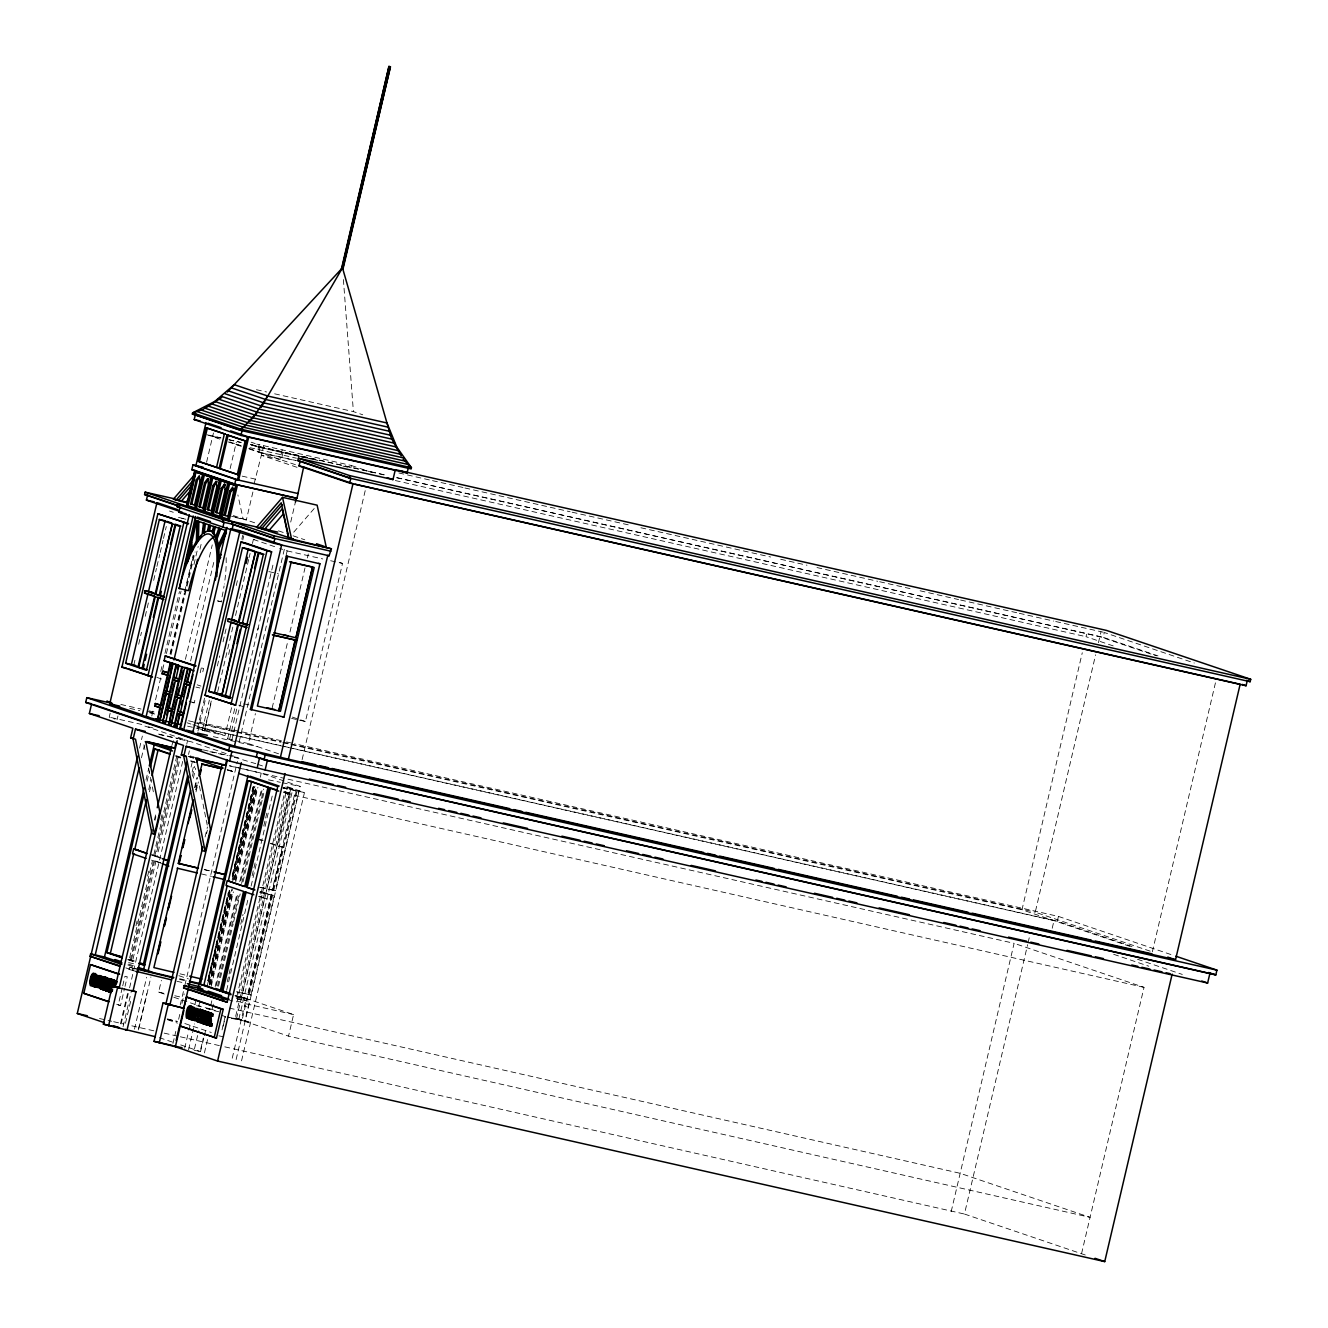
<?xml version="1.0" encoding="UTF-8"?>
<svg xmlns="http://www.w3.org/2000/svg" width="1328" height="1328" viewBox="0 0 1328 1328"><rect width="100%" height="100%" fill="white"/><g stroke="black" fill="none" stroke-linecap="round" stroke-linejoin="round"><path stroke-width="0.75" stroke-dasharray="5 3.75" d="M110.141 713.285L109.245 717.12L115.088 719.095M117.03 719.759L117.943 715.925M133.995 664.232L134.925 660.232M138.676 644.263L141.482 632.277M145.233 616.308L148.504 602.331M153.666 580.386L156.472 568.401M156.936 566.409L159.742 554.423M160.223 552.431L163.029 540.446M163.493 538.454L166.299 526.486M139.54 748.129L142.362 736.077M206.57 462.293L213.459 432.961M160.738 671.404L162.614 663.402M164.954 653.426L179.463 591.541M141.465 757.807L144.304 745.738M151.79 715.941L153.683 707.89M155.559 699.839L162.165 671.669M162.647 669.661L164.058 663.618M166.415 653.559L181.056 591.176M170.05 653.924L184.21 593.55M184.675 591.541L193.174 555.32M170.432 653.924L185.937 587.872M186.401 585.88L193.44 555.851M171.03 654.604L186.617 588.188M187.082 586.179L195.1 551.967M193.954 564.483L198.171 546.505M199.947 549.261L201.839 541.21M145.98 780.001L148.819 767.933M147.076 781.296L149.45 771.203M148.786 789.579L151.11 779.636M149.466 791.837L150.861 785.861M185.405 659.352L212.248 544.878M230.142 468.585L236.367 442.091M190.618 660.995L214.09 560.931M154.43 819.808L155.841 813.765M171.86 745.456L174.4 737.638M154.994 820.372L155.874 816.637M135.954 925.765L137.365 919.806M147.624 876.048L149.018 870.089M160.871 819.559L162.265 813.599M122.259 987.766L118.225 1005.014L120.533 1005.545L124.566 988.298M122.707 985.857L124.965 976.279L127.272 976.794L125.015 986.372M129.646 957.837L152.504 860.411L161.452 863.316M176.807 756.014L153.633 855.614L161.418 858.253M130.343 960.094L153.65 860.677M154.778 855.879L178.101 756.462M137.498 971.83L129.032 969.49L129.596 967.099L136.618 968.942M154.662 860.743L131.339 960.161L132.651 960.609L155.957 861.191L151.342 860.146M160.987 857.722L157.086 856.394L180.409 756.977M191.996 702.396L194.303 702.91L194.851 700.52L192.543 699.989M132.236 970.569L132.8 968.178L129.596 967.099M120.466 1023.772L127.554 993.51M303.398 457.181L256.271 446.523L256.835 444.133L251.141 442.207M121.114 1023.988L128.683 991.717M129.596 987.783L182.799 760.961M186.75 744.145L187.58 740.559L144.719 726.018L152.803 727.844M259.143 444.648L257.449 451.835L296.343 460.633M123.039 1026.826L131.09 992.531M250.793 444.415L259.873 447.486L258.761 452.284L295.961 460.683M125.479 1023.29L131.157 999.088M188.543 754.453L189.373 750.851M254.113 483.807L263.757 445.693M204.529 698.196L197.457 728.375L204.595 730.798L211.667 700.653M241.829 539.218L242.758 535.201M252.901 492.007L246.344 519.962L232.682 516.874M197.972 731.064L205.525 698.877M242.808 539.898L243.754 535.881M191.083 767.069L193.44 757.01L189.555 755.682M192.145 772.083L194.021 764.131M231.553 707.691L224.996 735.629L202.288 730.284L209.359 700.122M217.377 665.959L219.734 655.899M223.038 641.839L224.449 635.797M224.93 633.788L226.341 627.762M236.235 585.548L238.127 577.514M192.377 776.316L194.701 766.389M134.477 1029.15L146.644 977.259M193.34 778.175L195.697 768.115M204.246 730.948L211.268 701.001M194.569 787.637L196.942 777.561M138.295 1029.914L146.81 993.593M195.1 787.67L197.457 777.644M217.709 691.556L233.197 625.505M235.554 615.495L248.685 559.47M249.166 557.461L250.096 553.461M252.453 543.451L253.382 539.45L257.333 540.347M138.826 1028.503L150.927 976.96M195.797 789.845L197.673 781.893M196.029 789.861L197.889 781.91M196.013 791.886L198.353 781.943M228.615 654.438L230.026 648.429M282.217 449.877L279.959 459.455L261.516 455.288L297.406 467.456M281.818 457.496L282.947 452.699M164.323 994.041L158.63 992.099L161.385 980.346M272.904 565.164L231.885 740.045L227.619 738.866L235.122 706.928M205.093 836.972L207.45 826.929M206.537 833.801L207.4 830.066M229.578 739.53L237.114 707.359M257.665 630.385L258.23 627.978M284.341 549.294L239.023 742.468L241.63 743.348M290.716 522.07L295.397 502.117M180.259 1004.947L183.413 991.535M184.874 985.31L237.413 761.326M286.217 554.905L287.163 550.904L279.66 548.348M181.953 1003.453L184.194 993.875M172.955 1043.476L175.794 1031.375M178.633 1019.273L180.525 1011.206M278.598 753.806L248.386 743.564L255.408 713.617M184.658 1048.323L188.443 1032.188M188.925 1030.163L190.817 1022.095M195 1004.25L196.81 996.581M188.559 1049.651L194.602 1023.871M198.785 1006.026L200.661 998.108M215.551 946.698L207.633 980.496L208.529 980.579L229.976 889.113M216.016 944.706L228.15 893.014M232.533 874.305L239.538 844.475M240.003 842.483L253.05 786.823M207.849 980.512L228.366 893.03M232.3 876.314L253.283 786.84M208.081 980.529L229.528 889.079M232.516 876.331L253.499 786.857M207.284 985.708L229.661 890.258M232.184 879.501L254.113 786.06M272.14 708.073L288.093 640.03M289.969 632.012L304.992 567.969M307.349 557.976L308.279 553.959M253.963 786.89L232.964 876.364L232.068 876.297M209.011 981.94L230.474 890.474M232.533 881.709L254.91 786.276M209.359 984.148L231.271 890.69M233.794 879.933L255.723 786.475M194.452 1048.937L198.719 1030.794M209.442 985.061L232.002 888.864M234.342 878.854L255.972 786.657M210.123 984.43L232.35 889.677M234.707 879.601L256.453 786.857M210.969 984.579L232.898 891.121M235.405 880.364L257.333 786.906M211.202 986.422L233.379 891.885M235.737 881.825L257.914 787.288M260.271 777.229L261.218 773.211L229.644 765.625M215.252 1010.542L209.957 1008.749L211.849 1000.681M215.169 986.555L236.932 893.761M239.77 881.659L261.533 788.865M194.12 1050.232L200.146 1051.494L203.284 1038.081M200.528 1051.61L203.881 1037.699M204.363 1035.691L206.255 1027.623M216.248 985.525L238.011 892.731M240.849 880.63L262.612 787.836M213.293 1004.151L211.866 1010.176L218.788 1011.737M217.526 986.057L239.223 893.561M241.58 883.518L263.741 789.015M218.522 986.189L233.114 924.022M233.579 922.014L240.169 893.943M242.991 881.908L262.164 800.103M262.629 798.128L264.023 792.185M204.412 1052.938L207.566 1039.525M227.204 981.923L228.615 975.964M229.08 973.972L230.474 968.012M240.733 924.271L243.057 914.328M252.121 875.733L253.515 869.774M253.98 867.782L255.374 861.822M263.774 826.033L265.168 820.057M265.633 818.065L267.509 810.113M226.64 990.323L248.568 896.865M251.092 886.108L273.004 792.667M350.858 467.904L351.422 465.514L256.835 444.133M222.042 1029.93L225.179 1016.518M223.121 1026.162L225.378 1016.584L219.535 1014.609M283.08 787.388L286.981 788.716L236.965 1001.926L229.578 1000.25M231.255 1018.31L245.132 1021.199L235.255 1018.111L288.076 792.916L284.175 791.604M299.514 720.174L305.44 721.519L342.524 563.421L336.897 561.512M236.55 1018.543L290.5 788.566L284.839 786.657M289.72 793.214L290.849 788.434L288.541 787.902M284.043 791.289L290.384 793.447L278.017 846.152L283.926 847.629M238.857 1019.074L292.807 789.098L285.304 786.541M234.857 995.734L244.85 997.826L244.286 1000.216L245.73 1000.714L235.687 998.606M232.234 1058.2L246.278 998.307M302.12 759.599L365.233 490.53M295.513 790.475L298.75 791.339L275.427 890.756L272.207 889.893L295.513 790.475L283.379 787.952M235.919 996.863L249.863 999.752L244.8 1021.315L250.544 1022.51L242.177 1019.672L282.632 847.181L270.945 843.23M248.568 994.323L271.891 894.906L259.74 892.383M273.004 890.109L296.327 790.691M272.688 895.122L249.365 994.539L236.417 991.8M273.817 890.324L297.14 790.907L282.964 787.969M250.992 994.971L274.298 895.553L271.078 894.69L247.755 994.108L250.992 994.971L236.816 992.016M236.135 1059.528L300.194 786.425L261.218 773.211M241.547 1060.84L304.477 792.534L285.155 785.977M229.296 1008.085L960.177 1173.305L1090.072 1217.344L288.525 1036.139L293.588 1014.575L249.863 999.752M951.18 1211.634L1014.111 943.328L286.101 778.756M1129.995 946.366L1021.979 909.78L1082.27 652.745M1113.179 645.889L1086.038 636.693L1086.603 634.286M1085.258 1254.993L964.443 1214.041L1027.623 944.656M1028.088 942.648L1029.515 936.622M1150.197 951.163L1035.242 912.203L1095.617 654.804M1098.439 642.735L1100.978 631.912M1157.983 655.883L1103.17 637.307L1104.298 632.51L1194.337 663.037M1052.208 928.272L1054 920.603L198.453 727.196M1131.987 946.515L1057.32 921.2L1058.449 916.42L294.617 743.746M1081.556 1253.649L1144.022 987.351L1014.111 943.328M1152.355 951.811L1215.469 682.725M293.754 532.146L314.52 508.159M268.472 779.835L280.374 782.308M282.349 782.723L300.194 786.425M298.75 791.339L304.477 792.534M260.056 887.37L272.207 889.893M259.641 887.386L275.427 890.756M260.139 892.599L274.298 895.553M236.301 996.747L250.179 999.635L244.85 997.826M227.354 1016.999L241.231 1019.871L227.188 1016.933M218.821 1035.823L224.764 1037.068M236.301 998.556L248.303 1001.063M256.437 389.702L266.546 391.976M274.614 393.802L353.397 411.614L362.727 414.768M398.898 472.984L430.488 480.188M432.513 480.653L463.538 487.592M464.9 487.974L570.11 511.761M572.136 512.21L631.215 525.49M640.926 527.764L770.605 557.013M780.715 559.287L806.976 565.23M816.969 567.554L877.675 581.282M879.7 581.747L910.045 588.603M920.105 590.794L958.6 599.575M960.625 600.04L1017.281 612.839M1019.306 613.304L1053.702 621.072M1055.727 621.537L1105.958 632.809M208.811 435.119L220.963 437.875M229.047 439.701L241.198 442.44M251.307 444.731L384.854 474.926M396.989 477.665L1103.17 637.307M220.797 437.974L212.712 436.148L220.299 438.721M228.881 439.8L240.999 442.539M251.108 444.83L384.473 474.976M396.607 477.731L1099.85 636.693L1156.356 655.849M305.374 457.629L311.316 458.973M313.292 459.422L319.218 460.766M342.956 466.128L348.882 467.456M259.873 447.486L299.099 456.351M301.124 456.815L307.166 458.177M309.192 458.641L315.251 460.003M235.803 444.482L239.837 445.395M249.93 447.669L296.376 458.177M395.346 480.553L1086.038 636.693M242.161 476.138L255.889 479.242M231.553 516.26L243.09 518.866L237.878 494.929M178.483 517.439L186.567 519.265M181.803 518.335L185.837 519.248M287.163 550.904L322.754 558.939M330.655 560.731L342.524 563.421M268.837 571.604L278.282 573.729M217.294 600.82L220.996 601.65A61.536 17.065 -77.3 0 0 224.067 585.963M217.941 601.036L221.643 601.883M195.98 687.091L199.93 687.987M243.987 703.823L249.913 705.151M291.596 718.398L297.538 719.743M120.848 704.454L141.05 709.036M149.134 710.862L155.193 712.223M199.648 722.283L284.524 741.456M286.549 741.92L292.608 743.282M148.089 711.642L156.173 713.468M188.51 720.789L234.99 731.296M237.015 731.745L281.47 741.804M283.495 742.252L289.554 743.63M291.562 744.078L1035.242 912.203M193.954 722.598L280.806 742.236M282.814 742.684L288.873 744.062M290.898 744.51L1021.979 909.78M129.812 708.388L139.838 710.663M149.865 712.92L155.891 714.281L150.047 712.306M198.536 727.063L1057.32 921.2M187.563 726.15L215.916 732.558M202.288 730.284L204.595 730.798M227.619 738.866L233.28 740.144M235.172 740.576L248.386 743.564M213.31 736.658L257.483 746.635M111.27 717.585L143.623 724.889M158.58 734.069L185.605 740.111M159.194 734.5L177.637 738.75M179.629 739.198L191.481 741.871L228.516 754.42M203.3 749.905L232.317 756.379M234.292 756.827L238.243 757.724L230.458 755.084M209.857 751.681L227.652 755.698M234.243 757.259L255.789 763.666M193.44 757.01L198.055 758.056M189.024 756.811L195.1 758.172M229.478 765.941L284.076 778.291M175.645 755.765L179.114 756.545L155.791 855.962L151.89 854.634M191.016 761.359L194.718 762.189M290.5 788.566L292.807 789.098M283.279 787.886L286.981 788.716M288.076 792.916L290.384 793.447M1144.022 987.351L284.557 793.065L236.799 996.697L246.012 998.772L236.45 995.535M151.176 854.917L157.086 856.394M127.886 959.38L132.651 960.609M128.617 962.617L136.419 964.377M129.032 969.49L133.647 970.536L125.845 967.88M293.588 1014.575L244.9 1003.57L235.189 1000.283M158.63 992.099L166.697 993.925M174.781 995.751L182.849 997.577M235.255 1018.111L242.177 1019.672M99.517 1018.526L111.652 1021.265M113.677 1021.713L123.77 1024.004M131.854 1025.83L154.081 1030.86M164.191 1033.134L178.334 1036.338M180.359 1036.786L222.789 1046.381M224.814 1046.846L964.443 1214.041M227.752 770.207L235.936 772.132M227.52 770.19L235.488 772.099M204.429 869.624L213.061 871.583M204.197 869.608L212.165 871.517M201.541 873.957L211.484 876.347M179.977 973.822L188.178 975.765M179.629 978.703L187.563 980.595M132.8 968.178L138.062 969.44M179.529 979.4L187.431 981.292M177.006 981.326L183.43 982.72M196.577 1005.678L209.957 1008.749M210.505 1009.463L206.687 1008.533L210.505 1009.463L207.6 1008.467M167.212 1018.875L176.773 1021.182M167.743 1019.439L177.305 1021.73M167.461 1019.34L177.089 1021.664M351.422 465.514L374.098 473.2M250.577 444.598L256.271 446.523M229.794 441.942L241.181 445.81M248.784 448.383L262.064 452.881M206.803 434.671L220.431 439.286M228.233 441.942L241.563 446.44M249.232 449.03L296.974 465.215M233.346 515.563L255.789 523.166M278.465 530.851L287.91 534.055M293.106 535.815L304.793 539.782M169.519 511.014L173.271 512.293M253.382 539.45L277.784 547.717M1058.449 916.42L1173.886 955.546M1137.498 959.248L1182.302 974.437M1113.711 954.317L1148.786 966.203M197.191 684.833L200.943 686.095M292.309 717.07L305.44 721.519M156.837 677.396L164.34 679.936M238.824 705.185L244.452 707.094M189.207 701.184L194.303 702.91M187.099 722.781L190.95 724.092M192.859 724.739L224.996 735.629M257.732 764.33L263.575 766.306M188.111 756.246L193.954 758.222M227.088 769.46L234.873 772.099M191.73 761.077L195.631 762.405M283.312 792.135L289.172 794.111L265.849 893.528L260.006 891.553M176.939 756.196L180.84 757.524M190.585 760.828L194.486 762.139M284.109 792.534L288.01 793.845M175.711 756.163L181.455 758.122M259.242 839.263L263.143 840.574M256.586 838.881L262.429 840.856M270.215 843.496L279.312 846.583M260.354 891.403L268.156 894.043L263.542 893.014L262.413 897.794L267.028 898.84L259.242 896.201M152.471 855.365L160.273 858.004M155.957 861.191L161.817 863.167M258.512 896.483L264.72 898.326L241.397 997.743L235.554 995.751M178.882 975.698L188.393 978.919M129.513 959.281L135.257 961.24M129.181 959.829L136.983 962.468M127.953 959.795L135.605 962.385M128.584 964.145L136.336 966.767M127.853 964.941L135.639 967.581M244.335 1005.96L246.925 1006.84M173.835 997.262L200.445 1006.275M244.8 1021.315L288.525 1036.139M184.808 1023.523L211.285 1032.487M167.793 1019.838L177.487 1023.124M116.698 1004.25L120.533 1005.545M159.41 1037.683L172.989 1042.281M180.741 1044.92L200.146 1051.494M199.416 785.977L202.636 802.062M203.035 804.071L204.23 810.113M204.628 812.122L205.84 818.148M206.238 820.156L207.45 826.182M143.939 744.693L145.15 750.718M148.753 768.812L151.973 784.898M152.371 786.906L153.567 792.932M343.388 279.527L353.397 411.614M226.158 557.694A61.536 17.065 -77.3 0 1 224.366 584.054M201.292 667.918L200.163 672.698L202.47 673.23L203.599 668.432L201.292 667.918"/><path stroke-width="1.5" d="M94.869 981.243L94.803 986.953L92.246 986.09L95.101 973.889L98.305 975.997L96.894 981.16L94.869 981.243L96.662 976.263L95.101 973.889M106.107 990.788C103.219 986.986 111.303 980.23 106.406 977.723L103.551 989.924L105.128 985.227L107.253 985.758M107.734 991.153L107.8 985.442L109.593 980.462M191.033 1019.572C188.144 1015.771 196.229 1009.014 191.332 1006.508L188.46 1018.692L190.037 1014.011L190.452 1019.373L192.643 1019.937L188.46 1018.692M192.66 1018.028L193.124 1013.779M202.337 1023.407C199.449 1019.605 207.533 1012.849 202.636 1010.342L199.781 1022.543L201.358 1017.846L202.968 1018.211M110.722 979.002L112 979.45L111.718 980.695L109.676 980.18L107.535 991.269L105.543 990.588L105.128 985.227M207.981 1017.314L206.471 1016.816L207.251 1013.463L210.505 1014.393L210.837 1012.949L207.151 1011.886L204.296 1024.071L207.981 1025.133L201.773 1023.207L201.358 1017.846M191.381 550.257L196.411 541.226L196.926 520.842L195.614 520.393L190.518 542.123L191.381 550.257L192.543 550.522L191.68 542.388L196.776 520.659L195.614 520.393M198.47 538.321L198.901 521.373L197.739 521.124L197.274 539.948L202.221 534.039L203.516 523.066M197.623 539.45L197.723 535.367M220.747 557.279L218.041 561.346L216.796 576.601M226.457 532.777L218.871 548.713L219.236 559.569L218.091 559.304L217.726 548.447L226.142 530.752M100.447 987.202L101.127 982.355M197.274 1019.489L198.088 1012.334M101.376 979.5L101.492 978.371A4.797 1.328 -77.3 0 0 101.376 976.03L100.164 975.615M203.599 532.462L204.246 526.984M204.197 533.574L205.375 523.581L204.213 523.315L203.035 533.325L207.583 530.934L208.778 524.859L197.739 521.124M205.724 1013.828L205.558 1011.272L200.096 1009.479L197.225 1021.664L201.839 1023.041L202.586 1019.821M197.59 1012.119L197.059 1014.858M193.606 1016.584L194.137 1013.862M208.297 530.835L211.567 530.818L208.297 530.835L209.426 525.075L226.49 530.735L225.328 530.47L217.543 546.821L215.9 538.67L219.552 528.511L220.714 528.776L217.045 538.919L218.522 545.459M209.442 531.1L210.588 525.34M194.237 1010.89L194.237 1007.437L191.332 1006.508M99.517 981.99C97.575 984.347 99.65 992.663 101.243 986.156L102.854 986.521L102.239 987.368M97.608 982.67L99.036 977.541M257.599 757.292L228.582 750.868L85.689 702.446L86.818 697.648L112.515 703.458M130.625 737.837L132.933 738.351L151.923 833.469L154.513 834.349L135.522 739.248L130.625 737.837L132.866 728.259L89.358 713.501L91.599 703.923M176.707 505.453L144.586 494.564L145.15 492.173L174.981 498.913M182.318 512.276L146.412 500.108L147.541 495.311L177.769 505.553M141.864 714.746L109.743 703.857L156.953 502.631L177.736 509.67M128.384 668.797L152.504 676.981L121.91 667.121L157.883 513.803L188.476 523.664L157.883 513.803M159.36 519.48L180.143 526.519L146.429 670.258L125.645 663.22L159.36 519.48L165.286 520.825M144.204 668.631L138.012 667.154L154.596 596.488L144.52 593.068L145.084 590.678L152.471 592.338M165.12 520.792L148.537 591.458L155.26 593.732M192.361 414.054L192.643 412.859L214.771 401.438L234.226 384.672L267.775 396.043L386.963 422.985L396.823 447.104L411.414 467.738L411.149 468.933L240.434 430.355L192.361 414.054L196.378 414.967M408.46 467.008L407.065 472.984L240.966 435.435L194.203 419.582L195.598 413.606M138.66 667.37L155.243 596.704L163.626 599.542M164.191 597.152L155.808 594.313L172.374 523.63L155.144 594.081L145.084 590.678M326.223 547.036L317.126 505.171L282.515 497.336L256.553 527.332L259.226 528.245L281.237 502.814L288.956 538.321L331.419 548.796L329.095 555.768L273.717 543.252L222.921 527.083L224.05 522.286L176.923 506.566L177.487 504.175L186.717 506.267L145.15 492.173M153.318 617.454L158.049 597.268M170.449 544.38L175.18 524.195M222.921 527.083L178.765 512.11L179.878 507.313M143.275 668.416L144.221 664.382M145.167 660.331L146.595 654.272M160.422 595.342L161.369 591.309M230.591 430.886L247.589 436.646L395.229 470.029L392.988 479.607L298.402 458.226L297.837 460.617L300.145 461.148L299.032 465.929L303.647 466.975L296.991 498.332L234.691 484.255L191.83 469.73L192.958 464.933L203.001 467.207M268.389 529.64L227.935 520.493L186.352 506.4L194.784 470.461L236.351 484.554L296.991 498.332M206.023 422.553L195.913 465.68L237.48 479.773L247.589 436.646M220.631 516.725L228.499 483.193L235.753 485.65L227.885 519.182L229.03 519.447L186.966 505.321L194.834 471.772L201.806 474.013M133.215 738.717L135.473 729.138L145.35 731.379M147.906 675.935L183.862 522.618M190.319 494.68L195.946 470.726L191.83 469.73M198.337 461.331L217.676 467.755L198.337 461.331L206.205 427.782L225.544 434.206L206.205 427.782M195.98 472.038L188.111 505.57L186.966 505.321M199.482 461.58L207.351 428.048M190.634 503.843L196.245 479.889L199.3 475.756L200.113 481.201L194.502 505.155L195.648 505.42L190.634 503.843L191.78 504.109L197.407 480.138L199.432 477.383M173.038 663.967L159.825 720.307L142.096 715.858L189.29 514.633M145.98 717.186L193.191 515.961M119.288 966.186L90.055 956.276L90.619 953.886L104.464 957.007L122.01 962.949M195.382 508.176L203.25 474.627L220.581 480.371M104.165 1022.593L77.29 1013.496L137.647 756.18M108.664 1001.777L83.797 993.344L90.536 964.609L119.62 974.204M215.418 580.037A61.536 17.065 -77.3 0 0 206.736 534.072A61.536 17.065 -77.3 0 0 179.28 588.57L195.498 516.476M204.014 508.242L198.984 506.665L204.595 482.711L207.666 478.578L208.479 484.023L202.852 507.977M194.104 670.906L164.091 660.73L165.203 655.949L196.096 665.892M186.999 562.325L190.535 547.285M208.811 478.844L205.757 482.977L200.13 506.931L198.984 506.665M95.234 954.932L139.108 767.866M169.652 694.561L163.958 692.884L157.484 720.44L159.792 707.641L154.695 705.915L155.26 703.508L160.97 705.185M155.26 703.508L160.356 705.234L167.378 675.288L162.282 673.578L162.846 671.171L168.556 672.848M96.131 980.529L91.931 979.35L92.362 981.043C88.611 992.315 90.437 967.564 95.5 976.844M93.873 976.478L94.205 974.088A8.034 2.224 -77.3 0 0 93.508 973.109C88.279 974.868 89.308 995.768 93.126 979.765L91.931 979.35M211.019 477.267L203.151 510.799L204.296 511.064M93.209 981.143L93.541 979.715C98.338 981.774 94.952 968.261 94.139 980.031M212.812 477.748L204.96 511.28L203.798 511.014L211.667 477.482L219.435 480.122L211.567 513.654M95.052 983.367L94.288 986.588C97.525 989.576 94.603 974.105 99.749 975.665A4.797 1.328 -77.3 0 1 99.882 978.006C99.268 980.379 98.953 988.464 95.765 987.102M170.333 662.722L167.942 672.898L162.846 671.171M216.514 467.489L224.382 433.957M170.216 692.154L164.506 690.494L170.98 662.938M207.334 509.504L212.945 485.55L216.016 481.417L217.161 481.666L214.107 485.816L208.479 509.769L207.334 509.504L211.202 510.815L216.829 486.861L216.016 481.417M162.099 708.156L159.792 720.955L166.266 693.399M162.663 705.766L165.934 691.788M166.88 687.788L169.685 675.819M170.648 671.719L172.64 663.236L166.813 691.008L164.506 690.494M173.985 659.95L197.59 559.32M104.464 957.007L144.088 788.052M149.284 765.924L154.48 743.796M219.12 468.369L238.459 474.793L219.12 468.369L226.988 434.837L246.327 441.261L226.988 434.837M220.265 468.635L228.134 435.086M122.209 957.853L106.887 952.657L144.237 793.38M150.396 767.169L154.646 749.025L159.26 750.071M171.876 711.476L166.183 709.799L162.58 722.15L169.038 694.61L163.958 692.884M169.602 692.22L176.06 664.664M103.385 976.744L104.746 977.425L104.414 979.865C102.19 977.342 102.439 973.125 99.882 980.562C100.098 981.99 98.156 989.792 101.243 986.156M138.245 850.02L133.63 848.974L132.518 853.755L146.146 858.386M173.204 679.853L178.284 681.579L171.827 709.135L166.747 707.409L173.204 679.853L178.898 681.53M181.803 666.606L178.848 679.189L173.769 677.463L176.707 664.88L179.014 665.411L176.076 677.977L179.463 679.139M220.083 480.338L212.214 513.87L213.376 514.135L221.245 480.603L220.083 480.338L227.852 482.977L219.983 516.509L221.793 516.99L229.661 483.458L228.499 483.193M105.178 990.29L101.011 989.045L103.866 976.86L107.551 977.939L107.203 979.367L103.966 978.454L103.186 981.79L106.306 982.67L103.186 981.79M103.401 988.314L101.775 987.766L102.837 983.235L107.07 984.231M146.445 799.522L134.792 849.239L146.478 853.19M152.039 775.668L158.115 749.822L169.801 753.773M166.73 714.813L171.345 695.125M171.91 692.735L174.217 682.891M177.454 669.113L178.367 665.179M103.036 987.683L105.476 977.225M103.069 989.758L105.925 977.574L103.866 976.86M162.58 722.15L165.535 722.897L168.49 710.331M174.134 709.65L169.054 707.924L175.512 680.384M215.684 512.342L221.311 488.372L224.366 484.239L225.511 484.504L222.457 488.638L216.846 512.591L215.684 512.342L220.714 513.903M105.443 983.865L106.522 979.267M105.991 988.812L106.738 985.592M107.419 982.703L108.149 979.632L105.593 979.002M181.123 698.445L175.429 696.768L168.971 724.324L171.262 711.526L166.183 709.799M106.24 990.837L106.539 989.592L108.581 990.09M115.619 980.695L116.914 981.724L116.466 983.65L114.806 983.284L114.507 980.23L109.112 978.636L106.539 989.592M183.38 696.619L175.993 694.378L182.451 666.822M219.552 513.654L225.179 489.683L224.366 484.239M107.867 991.203L108.149 989.958M112.996 979.964L110.141 992.149L108.066 991.452L110.921 979.267L114.606 980.33L114.274 981.774L112.664 981.409M173.57 712.04L171.279 724.839L177.736 697.3M174.599 707.691L176.441 699.806M177.371 695.872L179.214 688.004M181.156 679.704L183.264 670.723M108.846 990.157L112.083 991.07L108.846 990.157L111.037 980.844L112.648 981.209M184.758 667.353L178.301 694.893L175.993 694.378M240.434 430.355L254.76 415L267.775 396.043M105.543 990.588L109.145 991.634L109.444 990.389L107.402 989.875M112.548 979.632L109.693 991.817L108.066 991.452M240.966 435.435L242.377 429.459M186.7 762.272L133.049 991.02L131.555 990.505L136.004 991.75L127.023 1030.08L103.368 1024.154L112.349 985.824L118.408 987.185M174.698 726.267L177.653 713.684L179.961 714.215L177.006 726.781L174.051 726.051L180.508 698.495L175.429 696.768M181.073 696.104L187.53 668.548M113.378 985.061L110.241 984.197L113.378 985.061L113.046 986.505L109.909 985.625L111.419 986.14M177.487 504.175L222.955 519.597L222.39 521.987L233.28 524.377L274.846 538.471L273.717 543.252M224.034 515.164L229.661 491.211L232.715 487.077L233.529 492.522L227.918 516.476L229.063 516.741L224.034 515.164L225.196 515.43L230.806 491.476L232.848 488.721M183.297 713.02L178.218 711.293L184.675 683.737L190.369 685.414M190.319 683.073L185.239 681.347L188.194 668.781L190.502 669.295L187.547 681.878L190.933 683.024M177.172 740.758L119.205 987.883L115.304 986.571L152.073 829.851M157.252 807.739L171.395 747.465M177.006 726.781L179.131 714.763M181.438 704.919L182.368 700.985M183.845 694.66L185.688 686.792M186.617 682.841L190.502 669.295M183.911 712.97L180.525 711.825L186.982 684.269M234.691 484.255L235.82 479.474L192.958 464.933M237.297 474.544L245.165 440.996M108.564 1025.913L117.545 987.584L112.349 985.824M227.935 520.493L236.351 484.554M154.513 834.349L159.775 811.906L145.731 741.555L174.748 748.112L176.093 742.352M226.955 527.399L179.761 728.64L234.458 746.137L288.392 759.201L1175.529 959.746L1240.153 684.252L355.024 484.172M229.08 520.759L237.513 484.82M238.642 480.022L248.751 436.912M182.102 728.508L180.442 728.209L186.435 702.628M187.464 698.262L193.008 674.657M222.955 519.597L232.184 521.672L231.62 524.079L273.186 538.155L330.871 551.203M183.662 729.952L230.856 528.727L240.086 530.802L281.652 544.895L234.458 746.137M232.151 529.158L233.28 524.377M181.289 755.018L183.596 755.532L202.586 850.634L205.176 851.514L186.186 756.412L181.289 755.018L183.53 745.423L135.473 729.138M183.878 755.898L186.136 746.303L201.956 749.888M192.892 732.043L240.086 530.802M205.06 695.308L241.015 541.99L245.63 543.036L271.609 551.834L235.654 705.151L205.06 695.308L235.654 705.151M187.713 775.469L143.258 964.991L139.44 963.696M173.702 977.425L143.441 970.22L188.725 777.129M242.493 547.667L263.276 554.706L229.561 698.445L208.778 691.407L242.493 547.667L248.419 548.995M235.604 620.525L228.217 618.848L227.652 621.288L237.712 624.691L221.809 695.557L238.376 624.89L242.061 625.72M148.055 971.266L190.502 790.243M197.108 762.073L198.055 758.056M246.095 563.354L247.523 557.312M198.237 868.163L178.317 863.399L193.241 799.771M198.851 775.901L202.088 764.015M157.6 953.72L160.389 941.784M164.124 925.882L165.983 917.93M167.859 909.979L169.718 902.027M178.782 863.432L180.641 855.481M182.5 847.53L184.376 839.562M188.095 823.659L190.9 811.74M199.764 773.958L200.694 769.974M158.049 953.753L160.854 941.818M164.572 925.915L166.448 917.963M168.772 908.02L171.578 896.101M181.089 855.514L179.23 863.466L178.317 863.399M182.949 847.563L184.824 839.611M189.954 817.733L191.813 809.781M200.213 773.992L201.142 770.008M247.323 625.339L238.94 622.483L255.507 551.817L238.293 622.268L228.217 618.848M236.932 643.615L240.235 629.489M254.544 568.533L257.848 554.39M241.845 625.671L225.262 696.337L230.292 698.047M258.977 552.597L242.393 623.264L247.44 624.973M231.039 704.122L266.994 550.805L241.015 541.99M1172.159 974.121L1104.73 1261.6L217.593 1061.055L175.362 1046.746L154.031 1041.335L163.012 1003.005L169.934 1004.632M273.186 538.155L273.751 535.765L232.184 521.672M202.736 847.015L165.967 1003.736L184.36 1008.417L163.012 1003.005M208.38 822.912L222.058 764.646M159.227 1043.094L168.208 1004.765M341.445 268.953L388.955 66.4L390.432 66.765L342.923 269.318L341.445 268.953L342.923 269.318M205.176 851.514L210.438 829.087L196.395 758.72L225.411 765.277L226.756 759.533M228.582 750.868L229.711 746.087L86.818 697.648M341.761 269.053L388.955 66.4M169.868 1005.064L227.37 759.931M1209.891 973.441L1207.633 983.019L265.135 769.958L229.644 761.06L231.902 751.482L93.558 704.587M295.397 502.117L296.343 498.116M238.774 773.427L277.751 786.624L227.171 1002.242L183.596 987.982L184.16 985.592L188.775 986.621L241.298 762.637M250.361 709.368L286.333 556.05L319.915 563.786L283.96 717.103L250.361 709.368L251.673 709.799L287.628 556.482L286.333 556.05M176.143 1040.471L179.446 1026.345M183.712 1008.184L188.211 989.028L183.596 987.982M179.745 1025.88L186.484 997.129L188.792 997.643L223.22 1009.313L216.481 1038.064L179.745 1025.88L216.481 1038.064M175.362 1046.746L183.895 1010.425M191.63 1008.882L188.559 1007.653L186.85 1016.816L187.846 1016.816L188.161 1011.969L190.966 1012.749M190.103 1009.097L190.435 1006.707A8.034 2.224 -77.3 0 0 189.738 1005.728C184.492 1007.487 185.538 1028.387 189.356 1012.384L188.161 1011.969M190.352 1012.65L191.431 1008.052L193.49 1008.566M193.058 1008.417L191.979 1013.015L189.356 1012.384M229.18 999.287L197.988 988.713L248.004 775.502M231.055 994.738L200.412 984.363L248.187 780.731L251.872 781.578M229.711 746.087L257.383 752.345L256.271 757.126L264.056 759.782L1215.801 974.935L1216.929 970.137L1175.844 956.21M227.204 885.726L203.881 985.144L230.508 994.174M243.904 886.224L228.316 880.929L251.639 781.511L269.318 787.637L245.995 887.054L253.797 889.71M199.034 1012.119C198.519 1000.299 191.879 1028.602 197.44 1018.759C193.739 1023.589 196.395 1004.3 200.644 1012.484M196.727 1020.585L200.91 1022.743L201.258 1021.298L198.005 1020.385L199.067 1015.854L200.677 1016.219M200.926 1014.924L199.416 1014.409L200.196 1011.073L201.806 1011.438L199.632 1020.751L201.258 1021.298M257.333 767.318L259.574 757.74L267.376 760.38L1214.506 974.486M197.357 1021.763L199.084 1019.14L197.44 1018.759M198.851 1022.029L199.665 1018.559M199.3 1022.377L199.632 1020.933M202.155 1010.193L201.823 1011.621L200.196 1011.073M201.026 1014.775L202.537 1015.289L202.205 1016.733L199.067 1015.854M203.433 1011.986L203.765 1010.558L200.096 1009.479M203.284 1016.85L204.014 1013.795M264.056 759.782L265.185 754.985L257.383 752.345M202.47 1023.44L202.769 1022.211L208.313 1023.689L206.687 1023.141M202.769 1022.211L205.325 1011.255L208.23 1012.069L206.952 1011.621L206.653 1012.866M203.748 1023.888L206.62 1011.704L205.325 1011.255M206.139 1018.244L209.26 1019.124L206.139 1018.244L205.076 1022.776L206.703 1023.324M205.691 1020.917L207.932 1013.297L205.043 1012.5M295.098 639.947L278.847 710.729L295.43 640.046L272.356 634.834M312.561 566.99L295.978 637.656L312.561 566.99L289.487 561.777M205.657 1023.008L205.375 1024.253L203.383 1023.573M265.135 769.958L267.376 760.38M205.906 1024.436L207.55 1017.464M206.355 1024.768L209.226 1012.583L207.151 1011.886M273.336 635.166L296.393 640.378L296.957 637.988L273.883 632.775M211.301 1013.945A3.984 1.112 -77.3 0 1 211.849 1013.314L213.144 1014.343L212.679 1016.269C206.272 1009.097 212.613 1028.486 206.853 1024.154L207.334 1022.112L208.977 1022.494L209.193 1023.822M211.069 1015.903L211.534 1013.978L210.222 1012.949A3.984 1.112 -77.3 0 0 209.426 1014.061L208.363 1024.021L207.367 1022.128M210.007 1023.49L209.99 1025.996L210.007 1023.49L212.165 1024.037L211.617 1026.361L206.853 1024.154M211.633 1023.855L211.617 1026.361M220.265 990.837L226.175 992.315L220.265 990.837L243.588 891.42L226.042 885.461L227.171 880.68L244.701 886.623L268.024 787.205M221.56 991.269L244.883 891.852L253.831 894.757M222.722 991.535L246.029 892.117M222.556 1001.196L223.121 998.789L184.16 985.592M214.173 1037.55L220.913 1008.799L186.484 997.129M280.59 756.562L327.784 555.336L329.095 555.768M395.412 469.664L1106.506 630.418L1250.71 679.289L1250.146 681.696L349.148 478.014L349.712 475.623L298.402 458.226M1247.191 680.949L1246.062 685.746L349.696 483.11L350.808 478.312L302.103 461.795M217.593 1061.055L285.022 773.577M288.392 759.201L352.999 483.707L303.647 466.975M100.845 982.239L99.733 985.94M188.294 1011.87L188.642 1010.475M210.422 1016.335L210.803 1014.99M212.679 532.661L214.306 526.735L215.451 526.984L213.825 532.91L216.663 537.807L220 528.527L218.854 528.278L215.501 537.541L212.679 532.661L213.825 532.91M210.604 1023.44L210.189 1019.34M100.247 981.027L101.924 977.557L102.771 979.483M198.088 1014.011L199.764 1010.542M101.492 980.927L101.858 979.715M92.429 977.856L93.192 975.615M187.364 562.657L189.207 557.511M205.209 1015.937L204.014 1018.061L202.404 1017.696M114.822 981.824L114.175 987.252M195.946 1018.559L194.452 1020.717L193.473 1019.472M222.158 539.815L223.884 536.18M196.013 1009.911L194.452 1019.306M103.02 978.421L101.144 987.318M261.151 407.414L342.491 267.824L391.461 438.705M199.051 1019.124L198.47 1019.987M195.033 545.293L197.573 541.492L196.411 541.226M199.266 538.936L200.96 536.412M218.091 559.304L221.278 554.506M190.452 1007.67L188.227 1016.385M250.079 421.076L257.682 412.045M199.25 1009.811C200.395 1007.603 202.404 1012.002 199.482 1010.16M196.013 1008.666L197.59 1008.649A4.797 1.328 -77.3 0 1 197.723 1010.973M189.555 498.066L185.688 502.532L173.42 499.145L194.187 475.158M176.093 500.058L192.909 480.62M178.4 500.573L191.332 485.633M181.073 501.486L190.087 491.061M259.226 528.245L261.533 528.76L282.25 504.839M264.206 529.673L282.25 508.823L288.574 537.923L293.189 538.969L261.533 528.76M268.82 530.702L282.997 514.334M98.953 987.451L97.376 987.468M93.973 974.138L95.118 973.474A8.034 2.224 -77.3 0 1 95.815 974.453L94.338 974.536M227.37 392.059L342.491 267.824L342.591 269.202L390.432 66.765M115.503 982.039L114.507 984.961L115.387 987.202M93.192 985.725L91.881 985.077M102.107 988.746L100.629 988.547M203.732 409.24L192.643 412.859L240.717 429.143L246.178 425.109M100.297 976.794L97.874 986.223M205.359 408.177L221.627 397.57M190.601 1006.309L191.348 1006.093A8.034 2.224 -77.3 0 1 192.045 1007.072M92.844 985.974L91.449 984.928M112.133 991.402L111.137 989.509M105.842 983.998L106.954 979.417M190.751 1012.783L192.294 1009.529L191.431 1008.052M114.507 980.23L114.009 980.33A3.984 1.112 -77.3 0 0 113.212 981.458L112.814 987.285M209.326 1025.83C213.874 1024.917 208.861 1012.168 212.679 1016.269M177.653 868.213L153.882 967.597L174.018 972.395M188.875 986.14L202.869 989.061M174.068 1046.032L182.085 1047.709M388.241 427.201L265.716 399.496L231.205 387.809M389.685 431.334L263.608 402.832L228.101 390.797M391.262 435.401L261.45 406.053L224.897 393.669M392.972 439.385L259.259 409.157L221.61 396.408M394.831 443.286L257.034 412.145L218.224 398.998M396.823 447.104L254.76 415L214.771 401.438M398.948 450.823L252.469 417.706L211.235 403.729M401.189 454.425L250.162 420.295L207.633 405.87M403.563 457.928L247.821 422.719L203.981 407.862M406.069 461.331L245.464 425.01L200.246 409.688M408.692 464.601L243.09 427.168L196.478 411.348M240.717 429.143L411.414 467.738L403.181 459.272M194.203 419.582L200.196 420.943M349.712 475.623L1250.71 679.289M235.82 479.474L298.103 493.551M196.245 479.889L197.407 480.138M200.113 481.201L201.275 481.45M204.595 482.711L205.757 482.977M208.479 484.023L209.625 484.288M212.945 485.55L214.107 485.816M221.311 488.372L222.457 488.638M225.179 489.683L226.324 489.949M229.661 491.211L230.806 491.476M233.529 492.522L234.691 492.788M173.42 499.145L186.866 502.183M144.586 494.564L148.57 495.46M186.352 506.4L195.581 508.491M176.923 506.566L180.625 507.412M146.412 500.108L154.33 501.884M256.553 527.332L277.701 532.113M178.765 512.11L186.136 513.77M273.751 535.765L331.419 548.796M214.804 526.768L213.642 526.502L212.115 532.13L210.422 530.553M215.9 538.67L217.045 538.919M266.994 550.805L271.609 551.834M255.507 551.817L260.122 552.863M190.518 542.123L191.68 542.388M217.726 548.447L218.871 548.713M218.041 561.346L219.186 561.595M178.633 588.337L188.51 590.645A61.536 17.065 -77.3 0 1 214.123 536.877M155.808 594.313L161.335 595.558M144.52 593.068L148.221 593.898M240.136 622.683L247.523 624.359M238.94 622.483L248.17 624.575M284.126 634.933L287.977 635.813M164.091 660.73L176.209 664.315M125.645 663.22L135.522 665.444M141.482 667.934L142.627 668.2M162.282 673.578L167.992 675.238M173.769 677.463L176.076 677.977M121.91 667.121L126.525 668.167M185.239 681.347L187.547 681.878M208.778 691.407L222.623 694.527M221.145 695.324L231.022 697.632M266.961 707.774L274.647 709.517M166.747 707.409L169.054 707.924M154.695 705.915L160.406 707.575M178.218 711.293L180.525 711.825M110.739 702.18L106.705 701.267L110.606 702.578M109.743 703.857L119.769 706.131M85.689 702.446L91.615 703.774M142.096 715.858L149.466 717.535M181.637 724.806L155.924 718.996L159.825 720.307M156.837 720.208L159.792 720.955M168.324 724.109L171.279 724.839M174.051 726.051L176.358 726.565M193.606 731.761L186.186 730.151M197.507 733.089L207.384 735.314M89.358 713.501L99.235 715.742M301.639 761.608L315.782 764.812M319.816 765.725L327.9 767.551M331.934 768.464L509.653 808.636M513.704 809.549L521.771 811.375M525.822 812.288L703.541 852.46M707.575 853.373L715.659 855.199M719.693 856.112L774.224 868.446M778.258 869.359L897.413 896.3M901.463 897.213L909.531 899.039M913.581 899.952L968.095 912.27M972.146 913.183L1091.301 940.124M1095.334 941.037L1151.891 953.819M265.185 754.985L1216.929 970.137M147.01 741.539L174.748 748.112M152.62 743.381L145.25 741.721L172.524 750.967M309.258 779.055L333.511 784.549M337.561 785.462L345.645 787.288M373.932 793.679L398.184 799.157M402.218 800.07L410.302 801.896M438.605 808.304L444.664 809.665M448.698 810.578L456.782 812.404M460.833 813.317L468.917 815.143M472.951 816.056L481.035 817.882M503.262 822.912L527.515 828.39M561.877 836.159L580.054 840.275M584.104 841.188L592.188 843.014M596.222 843.927L604.306 845.753M626.534 850.783L638.668 853.522M642.702 854.435L650.786 856.261M654.837 857.174L662.904 859M691.207 865.408L715.46 870.886M755.864 880.016L761.94 881.394M765.974 882.307L774.058 884.133M778.092 885.046L786.176 886.872M814.479 893.263L832.656 897.379M836.706 898.292L844.791 900.118M848.824 901.031L856.909 902.857M879.136 907.887L909.448 914.743M943.81 922.512L955.928 925.251M959.978 926.164L968.062 927.99M972.096 928.903L980.18 930.729M1008.483 937.12L1026.66 941.237M1030.711 942.15L1038.795 943.976M1067.081 950.367L1091.334 955.861M1095.368 956.774L1103.452 958.6M1131.755 964.991L1137.814 966.352M1141.848 967.282L1149.932 969.108M1153.982 970.021L1162.066 971.847M1166.1 972.76L1170.151 973.673M195.731 758.271L220.88 763.965M134.825 854.286L133.663 854.02L110.357 953.438L122.043 957.405M228.316 880.929L229.478 881.194M106.887 952.657L121.861 956.691M90.055 956.276L120.001 965.904M200.412 984.363L207.799 986.04M197.988 988.713L202.603 989.758M223.121 998.789L227.735 999.835M105.925 977.574L107.551 977.939M95.218 975.433L96.828 975.798M106.406 977.723L109.577 979.317M103.269 977.541L104.879 977.906M103.966 978.454L105.576 978.819M115.304 981.359L116.914 981.724M220.913 1008.799L223.22 1009.313M115.304 986.571L119.271 987.468M117.545 987.584L136.004 991.75M106.174 985.077L107.8 985.442M190.568 1007.155L192.178 1007.52M112.747 989.875L111.104 989.493L111.17 992.663M101.775 987.766L105.028 988.679L103.401 988.132M209.226 1012.583L210.837 1012.949M101.011 989.045L104.68 990.124M211.534 1013.978L213.144 1014.343M207.251 1013.463L208.878 1013.828M199.416 1014.409L202.537 1015.289M206.471 1016.816L209.608 1017.68L208.081 1017.182M191.099 1013.862L192.709 1014.227M187.812 1013.397L189.439 1013.762M83.797 993.344L109.045 1001.661M188.111 1017.696L189.721 1018.061L187.829 1018.128M198.005 1020.385L199.632 1020.751M197.009 1020.701L198.636 1021.066M210.538 1023.672L212.165 1024.037M201.773 1023.207L204.08 1023.805M77.29 1013.496L87.399 1015.771M103.368 1024.154L119.52 1027.806L113.76 1025.847M154.031 1041.335L172.474 1045.501M201.873 763.998L221.776 768.763M201.64 763.982L221.544 768.746M178.55 863.416L198.453 868.18M214.372 872.015L224.332 874.405M214.157 871.998L224.1 874.388M177.205 868.18L197.324 872.977M213.028 876.779L224.98 879.651M189.705 976.196L201.873 979.085M189.506 981.209L199.466 983.467M173.619 977.972L138.062 969.44M189.406 981.757L199.266 984.131M171.578 979.865L136.054 971.349L137.548 971.847M187.364 983.666L200.677 987.003M155.393 1036.72L125.197 1029.466L127.023 1030.08M1246.245 680.368L1250.146 681.696M1242.145 684.418L1246.062 685.746M407.58 466.443L411.414 467.738M401.222 471.008L407.065 472.984M387.328 477.682L392.988 479.607M195.316 414.801L242.094 430.654M207.915 423.2L221.145 427.682M297.837 460.617L349.148 478.014M299.032 465.929L349.696 483.11M212.165 477.516L204.396 474.893L196.544 508.425L194.735 507.943L202.603 474.411L194.834 471.772M221.245 480.603L227.071 482.579M229.661 483.458L235.089 485.301M316.479 543.733L324.281 546.389M197.374 517.107L210.505 521.555M318.62 563.354L319.915 563.786M166.797 521.356L171.827 523.066M180.874 526.12L175.844 524.411L159.26 595.093L164.29 596.787M254.976 551.236L248.253 548.962L231.686 619.645L238.393 621.919M260.653 553.162L264.006 554.307M293.803 639.498L296.393 640.378M232.832 619.894L236.185 621.039M154.695 596.123L147.989 593.848L131.406 664.515L138.112 666.789M163.726 599.194L158.696 597.484L142.129 668.15L147.159 669.86M237.828 624.309L231.122 622.035L214.538 692.701L224.615 696.121M243.522 626.235L246.875 627.364M238.376 624.89L246.759 627.729M1167.744 957.106L1175.529 959.746M1208.613 972.494L1215.801 974.935M1201.79 981.043L1207.633 983.019M165.203 655.949L195.233 666.125M185.588 667.503L191.215 669.412M224.515 695.175L230.176 697.084M215.7 692.967L225.76 696.37M282.665 716.672L283.96 717.103M184.675 683.737L189.771 685.464M179.961 714.215L183.347 715.36M177.653 713.684L182.733 715.41M186.136 746.303L229.644 761.06M222.805 764.397L225.411 765.277M160.323 745.788L170.067 749.092M249.946 776.166L279.179 786.076M195.913 758.886L223.187 768.132M183.596 755.532L186.186 756.412M276.324 789.878L270.48 787.902L247.157 887.32L254.959 889.959M154.646 749.025L169.967 754.221M248.187 780.731L278.814 791.123M163.377 858.917L167.262 860.245M133.63 848.974L147.275 853.589M162.215 858.652L168.058 860.644M162.248 863.715L168.888 866.088M1095.002 1258.297L1104.73 1261.6M141 963.182L144.835 964.477M215.385 988.397L230.707 993.593M138.925 963.132L144.769 965.107M114.988 959.53L120.815 961.505M138.278 967.431L151.857 972.03M208.031 991.07L221.61 995.685M137.597 968.245L143.441 970.22M90.619 953.886L121.794 964.443M188.211 989.028L227.171 1002.242M90.536 964.609L119.221 974.32M109.112 978.636L110.39 979.085L109.676 980.18M111.037 980.844L114.274 981.774M104.381 979.848L104.248 978.703M104.464 983.6L105.974 984.114M102.837 983.235L104.364 983.749M93.856 986.455L93.823 981.392L92.246 986.09M107.153 990.954L109.145 991.634M392.441 440.415L401.222 455.853M92.246 984.563C91.599 982.239 92.694 973.939 95.284 975.665M282.515 497.336L291.629 539.218M114.806 983.284C113.577 979.002 112.116 986.156 113.81 987.584M191.863 1017.364L192.826 1020.352L196.112 1010.625A4.797 1.328 -77.3 0 0 195.98 1008.284C192.826 1006.873 192.477 1014.99 191.863 1017.364M203.632 1012.965C202.454 1021.481 201.026 1010.309 203.632 1012.965M96.214 984.048C98.255 993.975 101.459 962.07 96.214 984.048M192.444 1016.667C194.486 1026.594 197.673 994.689 192.444 1016.667M189.821 545.144L184.974 565.811L190.551 552.033L189.821 545.144M291.114 562.325L257.4 706.064L280.474 711.277L314.188 567.537L291.114 562.325"/></g></svg>
